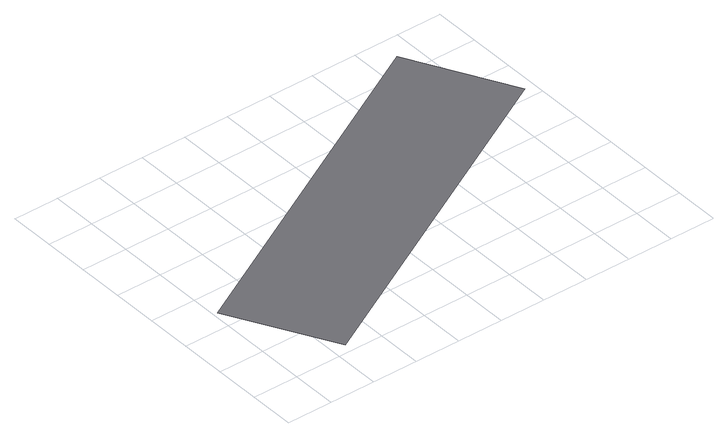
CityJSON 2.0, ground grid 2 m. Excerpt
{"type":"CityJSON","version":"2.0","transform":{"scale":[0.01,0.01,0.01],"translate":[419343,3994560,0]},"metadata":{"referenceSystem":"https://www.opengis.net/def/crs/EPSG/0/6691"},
"CityObjects":{
"road1":{"type":"Road","attributes":{"class":"9999","function":"9020","RoadStructureAttribute.sectionType":"4"},"geometry":[{"type":"MultiSurface","lod":"1","boundaries":[[[0,1,2,3]]]}]}
},
"vertices":[
[1514,1298,0],[20,488,0],[262,40,0],[1756,850,0]
]}
